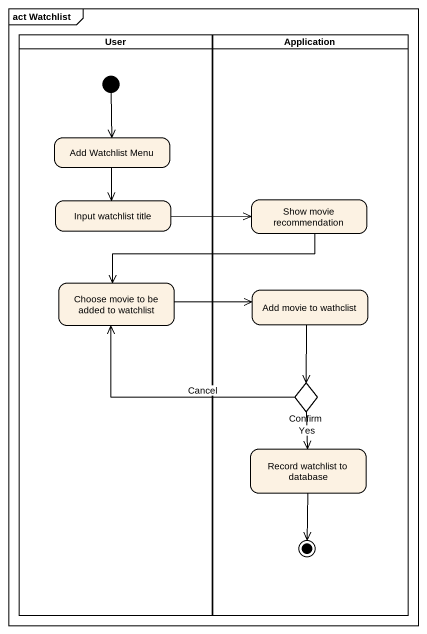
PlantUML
@startuml
mainframe act Watchlist
hide empty description
state User <<partition>> {
  state "Add Watchlist Menu" as Add_Watchlist_Menu
  state "Input watchlist title" as Input_watchlist_title
  state "Choose movie to be added to watchlist" as Choose_movie_to_be_added_to
  [*] --> Add_Watchlist_Menu
}
state Application <<partition>> {
  state "Show movie recommendation" as Show_movie_recommendation
  state "Add movie to wathclist" as Add_movie_to_wathclist
  state Confirm <<choice>>
  state "Record watchlist to database" as Record_watchlist_to_database
  Record_watchlist_to_database --> [*]
}
Add_Watchlist_Menu --> Input_watchlist_title
Input_watchlist_title -right-> Show_movie_recommendation
Show_movie_recommendation -left-> Choose_movie_to_be_added_to
Choose_movie_to_be_added_to -right-> Add_movie_to_wathclist
Add_movie_to_wathclist --> Confirm
Confirm -left-> Choose_movie_to_be_added_to : Cancel
Confirm --> Record_watchlist_to_database : Yes
@enduml
